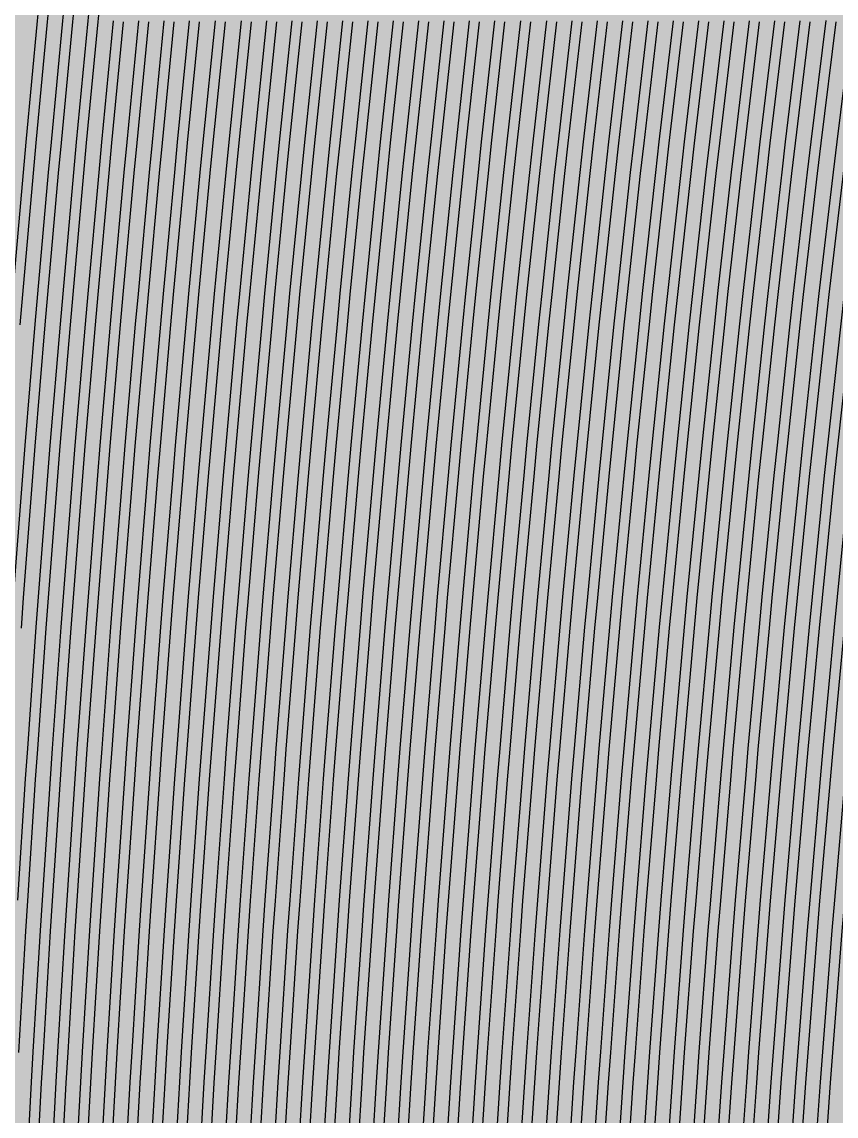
# Model space of a CAD drawing. Header units: metres. Extents: x -7240 to 10960, y -29667 to 1823.
# Drawn here: x 2383.1 to 2550.9, y -17405 to -17179.5 of the extents above; entities that cross this region are included whole.
import ezdxf

# ---------------------------------------------------------------- set-up
doc = ezdxf.new("R2010")
doc.units = ezdxf.units.M
doc.layers.add('Metal1', color=4, linetype='CONTINUOUS')
doc.layers.add('Polyimide', color=7, linetype='CONTINUOUS')

msp = doc.modelspace()

# ---------------------------------------------------------------- hatches: boundary and pattern name
at = {"layer": 'Polyimide'}
msp.add_hatch(color=7, dxfattribs=at).paths.add_polyline_path([(4088.45, -11806.89), (4098.72, -11851.21), (4115.58, -11893.47), (4138.63, -11932.7), (4167.35, -11967.99), (4201.08, -11998.53), (4239.03, -12023.62), (4280.35, -12042.68), (4349.18, -12073.73), (4413.2, -12113.76), (4471.26, -12162.04), (4522.3, -12217.69), (4565.39, -12279.7), (4599.74, -12346.94), (4624.73, -12418.19), (4639.91, -12492.16), (4645, -12567.5), (4639.91, -12642.84), (4624.73, -12716.8), (4599.74, -12788.06), (4565.39, -12855.3), (4522.3, -12917.31), (4471.26, -12972.96), (4413.2, -13021.24), (4349.18, -13061.27), (4280.35, -13092.32), (4239.03, -13111.38), (4201.08, -13136.47), (4167.35, -13167.01), (4138.63, -13202.3), (4115.58, -13241.52), (4098.72, -13283.78), (4088.45, -13328.11), (4085, -13373.48), (4085, -13567.5), (4099.45, -13861.55), (4142.64, -14152.77), (4214.18, -14438.35), (4313.36, -14715.55), (4439.24, -14981.69), (4590.59, -15234.21), (4765.97, -15470.68), (4963.68, -15688.82), (5181.82, -15886.53), (5418.29, -16061.91), (5670.81, -16213.26), (5936.95, -16339.14), (6214.15, -16438.32), (6499.73, -16509.85), (6790.95, -16553.05), (7085, -16567.5), (9960.38, -16567.5), (10038.79, -16571.35), (10116.45, -16582.87), (10192.6, -16601.95), (10266.52, -16628.4), (10337.49, -16661.96), (10404.83, -16702.32), (10467.89, -16749.09), (10526.06, -16801.81), (10578.78, -16859.98), (10625.55, -16923.04), (10665.91, -16990.38), (10699.48, -17061.35), (10725.93, -17135.27), (10745, -17211.43), (10756.52, -17289.08), (10760.38, -17367.5), (10760.38, -21957.3), (10721.61, -22012.91), (10685.97, -22070.59), (10653.58, -22130.14), (10624.53, -22191.39), (10598.92, -22254.16), (10576.82, -22318.25), (10558.3, -22383.46), (10543.41, -22449.6), (10532.21, -22516.46), (10524.72, -22583.84), (10520.97, -22651.53), (10520.97, -22719.32), (10524.72, -22787.01), (10532.21, -22854.38), (10543.41, -22921.24), (10558.3, -22987.38), (10576.82, -23052.6), (10598.92, -23116.68), (10624.53, -23179.45), (10653.58, -23240.71), (10685.97, -23300.26), (10721.61, -23357.93), (10760.38, -23413.54), (10760.38, -28667.5), (10756.52, -28745.91), (10745, -28823.57), (10725.93, -28899.73), (10699.48, -28973.65), (10665.91, -29044.62), (10625.55, -29111.96), (10578.78, -29175.01), (10526.06, -29233.19), (10467.89, -29285.91), (10404.83, -29332.68), (10337.49, -29373.04), (10266.52, -29406.6), (10192.6, -29433.05), (10116.45, -29452.13), (10038.79, -29463.65), (9960.38, -29467.5), (-6239.63, -29467.5), (-6318.04, -29463.65), (-6395.7, -29452.13), (-6471.85, -29433.05), (-6545.77, -29406.6), (-6616.74, -29373.04), (-6684.08, -29332.68), (-6747.14, -29285.91), (-6805.31, -29233.19), (-6858.03, -29175.01), (-6904.8, -29111.96), (-6945.16, -29044.62), (-6978.73, -28973.65), (-7005.18, -28899.73), (-7024.25, -28823.57), (-7035.77, -28745.91), (-7039.63, -28667.5), (-7039.63, -23426.32), (-6999.36, -23370.07), (-6962.33, -23311.63), (-6928.66, -23251.2), (-6898.45, -23188.96), (-6871.81, -23125.12), (-6848.81, -23059.88), (-6829.53, -22993.44), (-6814.04, -22926.02), (-6802.37, -22857.83), (-6794.57, -22789.09), (-6790.67, -22720.02), (-6790.67, -22650.84), (-6794.57, -22581.77), (-6802.37, -22513.03), (-6814.04, -22444.84), (-6829.53, -22377.42), (-6848.81, -22310.98), (-6871.81, -22245.74), (-6898.45, -22181.89), (-6928.66, -22119.66), (-6962.33, -22059.22), (-6999.36, -22000.79), (-7039.63, -21944.54), (-7039.63, -17367.5), (-7035.77, -17289.08), (-7024.25, -17211.43), (-7005.18, -17135.27), (-6978.73, -17061.35), (-6945.16, -16990.38), (-6904.8, -16923.04), (-6858.03, -16859.98), (-6805.31, -16801.81), (-6747.14, -16749.09), (-6684.08, -16702.32), (-6616.74, -16661.96), (-6545.77, -16628.4), (-6471.85, -16601.95), (-6395.7, -16582.87), (-6318.04, -16571.35), (-6239.63, -16567.5), (-3334, -16567.5), (-3039.95, -16553.05), (-2748.73, -16509.85), (-2463.15, -16438.32), (-2185.95, -16339.14), (-1919.81, -16213.26), (-1667.29, -16061.91), (-1430.82, -15886.53), (-1212.68, -15688.82), (-1014.97, -15470.68), (-839.59, -15234.21), (-688.24, -14981.69), (-562.36, -14715.55), (-463.18, -14438.35), (-391.64, -14152.77), (-348.45, -13861.55), (-334, -13567.5), (-334, -13373.48), (-337.45, -13328.11), (-347.72, -13283.78), (-364.58, -13241.52), (-387.63, -13202.3), (-416.35, -13167.01), (-450.08, -13136.47), (-488.03, -13111.38), (-529.35, -13092.32), (-529.35, -13092.32), (-598.18, -13061.27), (-662.2, -13021.24), (-720.26, -12972.96), (-771.3, -12917.31), (-814.39, -12855.3), (-848.74, -12788.06), (-873.73, -12716.8), (-888.91, -12642.84), (-894, -12567.5), (-888.91, -12492.16), (-873.73, -12418.19), (-848.74, -12346.94), (-814.39, -12279.7), (-771.3, -12217.69), (-720.26, -12162.04), (-662.2, -12113.76), (-598.18, -12073.73), (-529.35, -12042.68), (-488.03, -12023.62), (-450.08, -11998.53), (-416.35, -11967.99), (-387.63, -11932.7), (-364.58, -11893.47), (-347.72, -11851.21), (-337.45, -11806.89), (-334, -11761.52), (-334, -11074.31), (-337.45, -11028.94), (-347.72, -10984.62), (-364.58, -10942.36), (-387.63, -10903.13), (-416.35, -10867.84), (-450.08, -10837.3), (-488.03, -10812.21), (-529.35, -10793.16), (-529.35, -10793.16), (-598.18, -10762.1), (-662.2, -10722.07), (-720.26, -10673.8), (-771.3, -10618.15), (-814.39, -10556.13), (-848.74, -10488.89), (-873.73, -10417.64), (-888.91, -10343.67), (-894, -10268.33), (-888.91, -10192.99), (-873.73, -10119.03), (-848.74, -10047.77), (-814.39, -9980.53), (-771.3, -9918.52), (-720.26, -9862.87), (-662.2, -9814.59), (-598.18, -9774.56), (-529.35, -9743.51), (-488.03, -9724.45), (-450.08, -9699.36), (-416.35, -9668.82), (-387.63, -9633.53), (-364.58, -9594.31), (-347.72, -9552.05), (-337.45, -9507.72), (-334, -9462.35), (-334, -8775.14), (-337.45, -8729.78), (-347.72, -8685.45), (-364.58, -8643.19), (-387.63, -8603.96), (-416.35, -8568.68), (-450.08, -8538.14), (-488.03, -8513.05), (-529.35, -8493.99), (-529.35, -8493.99), (-598.18, -8462.94), (-662.2, -8422.91), (-720.26, -8374.63), (-771.3, -8318.98), (-814.39, -8256.97), (-848.74, -8189.73), (-873.73, -8118.47), (-888.91, -8044.5), (-894, -7969.17), (-888.91, -7893.83), (-873.73, -7819.86), (-848.74, -7748.61), (-814.39, -7681.36), (-771.3, -7619.35), (-720.26, -7563.7), (-662.2, -7515.42), (-598.18, -7475.4), (-529.35, -7444.34), (-529.35, -7444.34), (-488.03, -7425.28), (-450.08, -7400.2), (-416.35, -7369.66), (-387.63, -7334.37), (-364.58, -7295.14), (-347.72, -7252.88), (-337.45, -7208.56), (-334, -7163.19), (-334, -6475.98), (-337.45, -6430.61), (-347.72, -6386.29), (-364.58, -6344.02), (-387.63, -6304.8), (-416.35, -6269.51), (-450.08, -6238.97), (-488.03, -6213.88), (-529.35, -6194.82), (-529.35, -6194.82), (-598.18, -6163.77), (-662.2, -6123.74), (-720.26, -6075.46), (-771.3, -6019.81), (-814.39, -5957.8), (-848.74, -5890.56), (-873.73, -5819.31), (-888.91, -5745.34), (-894, -5670), (-888.91, -5594.66), (-873.73, -5520.69), (-848.74, -5449.44), (-814.39, -5382.2), (-771.3, -5320.19), (-720.26, -5264.54), (-662.2, -5216.26), (-598.18, -5176.23), (-529.35, -5145.18), (-529.35, -5145.18), (-488.03, -5126.12), (-450.08, -5101.03), (-416.35, -5070.49), (-387.63, -5035.2), (-364.58, -4995.98), (-347.72, -4953.71), (-337.45, -4909.39), (-334, -4864.02), (-334, 380), (-334, 1522.5), (-289, 1522.5), (-288.78, 1515.63), (-288.1, 1508.79), (-286.98, 1502.02), (-285.42, 1495.32), (-283.43, 1488.75), (-281.01, 1482.32), (-278.17, 1476.06), (-274.93, 1470), (-271.3, 1464.17), (-267.3, 1458.58), (-262.94, 1453.27), (-258.25, 1448.25), (-253.23, 1443.56), (-247.92, 1439.2), (-242.33, 1435.2), (-236.5, 1431.57), (-230.44, 1428.33), (-224.18, 1425.49), (-217.75, 1423.07), (-211.18, 1421.08), (-204.48, 1419.52), (-197.71, 1418.4), (-190.87, 1417.72), (-184, 1417.5), (-177.13, 1417.72), (-170.29, 1418.4), (-163.52, 1419.52), (-156.82, 1421.08), (-150.25, 1423.07), (-143.82, 1425.49), (-137.56, 1428.33), (-131.5, 1431.57), (-125.67, 1435.2), (-120.08, 1439.2), (-114.77, 1443.56), (-109.75, 1448.25), (-105.06, 1453.27), (-100.7, 1458.58), (-96.7, 1464.17), (-93.07, 1470), (-89.83, 1476.06), (-86.99, 1482.32), (-84.57, 1488.75), (-82.58, 1495.32), (-81.02, 1502.02), (-79.9, 1508.79), (-79.22, 1515.63), (-79, 1522.5), (1786, 1522.5), (3835, 1522.5), (3835.21, 1529.04), (3835.86, 1535.55), (3836.92, 1542.01), (3838.41, 1548.38), (3840.31, 1554.64), (3842.61, 1560.77), (3845.31, 1566.73), (3848.4, 1572.5), (3851.85, 1578.06), (3855.66, 1583.38), (3859.82, 1588.43), (3864.29, 1593.21), (3869.07, 1597.68), (3874.12, 1601.84), (3879.44, 1605.65), (3885, 1609.1), (3890.77, 1612.19), (3896.73, 1614.89), (3902.86, 1617.19), (3909.12, 1619.09), (3915.49, 1620.58), (3921.95, 1621.64), (3928.46, 1622.29), (3935, 1622.5), (3941.54, 1622.29), (3948.05, 1621.64), (3954.51, 1620.58), (3960.88, 1619.09), (3967.14, 1617.19), (3973.27, 1614.89), (3979.23, 1612.19), (3985, 1609.1), (3990.56, 1605.65), (3995.88, 1601.84), (4000.93, 1597.68), (4005.71, 1593.21), (4010.18, 1588.43), (4014.34, 1583.38), (4018.15, 1578.06), (4021.6, 1572.5), (4024.69, 1566.73), (4027.39, 1560.77), (4029.69, 1554.64), (4031.59, 1548.38), (4033.08, 1542.01), (4034.14, 1535.55), (4034.79, 1529.04), (4035, 1522.5), (4085, 1522.5), (4085, 380), (4085, 330), (4085, -4864.02), (4088.45, -4909.39), (4098.72, -4953.71), (4115.58, -4995.98), (4138.63, -5035.2), (4167.35, -5070.49), (4201.08, -5101.03), (4239.03, -5126.12), (4280.35, -5145.18), (4280.35, -5145.18), (4349.18, -5176.23), (4413.2, -5216.26), (4471.26, -5264.54), (4522.3, -5320.19), (4565.39, -5382.2), (4599.74, -5449.44), (4624.73, -5520.69), (4639.91, -5594.66), (4645, -5670), (4639.91, -5745.34), (4624.73, -5819.31), (4599.74, -5890.56), (4565.39, -5957.8), (4522.3, -6019.81), (4471.26, -6075.46), (4413.2, -6123.74), (4349.18, -6163.77), (4280.35, -6194.82), (4239.03, -6213.88), (4201.08, -6238.97), (4167.35, -6269.51), (4138.63, -6304.8), (4115.58, -6344.02), (4098.72, -6386.29), (4088.45, -6430.61), (4085, -6475.98), (4085, -11761.52), (4088.45, -11806.89)])

# ---------------------------------------------------------------- linework, layer by layer
at = {"layer": 'Metal1'}
for points in [[(2381.18, -17235.48), (2383.37, -17210.49), (2383.94, -17204.24), (2386.28, -17179.25), (2386.89, -17172.99), (2389.39, -17148), (2390.03, -17141.74), (2392.68, -17116.76), (2393.37, -17110.5), (2396.17, -17085.51), (2396.89, -17079.25), (2399.86, -17054.26), (2400.62, -17048)], [(2381.36, -17297.98), (2383.27, -17272.99), (2383.76, -17266.73), (2385.82, -17241.74), (2386.36, -17235.48), (2388.57, -17210.49), (2389.14, -17204.24), (2391.51, -17179.25), (2392.12, -17172.99), (2394.64, -17148), (2395.29, -17141.74), (2397.96, -17116.75), (2398.65, -17110.49), (2401.49, -17085.51), (2402.22, -17079.25), (2405.21, -17054.26), (2405.98, -17048)], [(2382.21, -17360.47), (2383.83, -17335.48), (2384.26, -17329.22), (2386.03, -17304.23), (2386.49, -17297.98), (2388.42, -17272.99), (2388.92, -17266.73), (2391, -17241.74), (2391.54, -17235.48), (2393.77, -17210.49), (2394.35, -17204.23), (2396.73, -17179.25), (2397.35, -17172.99), (2399.89, -17148), (2400.55, -17141.74), (2403.25, -17116.75), (2403.94, -17110.49), (2406.8, -17085.51), (2407.54, -17079.25), (2410.56, -17054.26), (2411.33, -17048)], [(2413.32, -17048.25), (2412.54, -17054.5), (2409.52, -17079.48), (2408.79, -17085.74), (2405.93, -17110.72), (2405.24, -17116.97), (2402.54, -17141.95), (2401.88, -17148.21), (2399.34, -17173.19), (2398.72, -17179.44), (2396.34, -17204.42), (2395.76, -17210.67), (2393.53, -17235.66), (2392.99, -17241.91), (2390.91, -17266.89), (2390.41, -17273.14), (2388.49, -17298.13), (2388.02, -17304.38), (2386.25, -17329.36), (2385.83, -17335.61), (2384.2, -17360.6), (2383.82, -17366.85), (2382.34, -17391.83)], [(2402.61, -17048.25), (2401.84, -17054.5), (2398.88, -17079.48), (2398.16, -17085.73), (2395.35, -17110.72), (2394.67, -17116.97), (2392.02, -17141.95), (2391.38, -17148.2), (2388.88, -17173.19), (2388.27, -17179.44), (2385.93, -17204.42), (2385.36, -17210.67), (2383.17, -17235.66), (2382.64, -17241.91)], [(2407.96, -17048.25), (2407.19, -17054.5), (2404.2, -17079.48), (2403.47, -17085.74), (2400.64, -17110.72), (2399.95, -17116.97), (2397.28, -17141.95), (2396.63, -17148.2), (2394.11, -17173.19), (2393.5, -17179.44), (2391.13, -17204.42), (2390.56, -17210.67), (2388.35, -17235.66), (2387.82, -17241.91), (2385.76, -17266.89), (2385.26, -17273.14), (2383.35, -17298.13), (2382.9, -17304.38)], [(2562.15, -17173.22), (2561.34, -17179.47), (2558.23, -17204.45), (2557.47, -17210.71), (2554.56, -17235.68), (2553.85, -17241.94), (2551.14, -17266.92), (2550.48, -17273.17), (2547.97, -17298.15), (2547.36, -17304.4), (2545.05, -17329.38), (2544.49, -17335.64), (2542.37, -17360.62), (2541.87, -17366.87), (2539.94, -17391.85), (2539.48, -17398.1), (2537.76, -17423.08)], [(2567.38, -17173.22), (2566.57, -17179.48), (2563.43, -17204.45), (2562.67, -17210.71), (2559.73, -17235.68), (2559.02, -17241.94), (2556.29, -17266.92), (2555.63, -17273.17), (2553.1, -17298.15), (2552.49, -17304.4), (2550.16, -17329.38), (2549.6, -17335.64), (2547.46, -17360.62), (2546.96, -17366.87), (2545.02, -17391.85), (2544.56, -17398.1), (2542.82, -17423.08)], [(2572.61, -17173.22), (2571.79, -17179.48), (2568.63, -17204.45), (2567.87, -17210.71), (2564.91, -17235.68), (2564.2, -17241.94), (2561.45, -17266.92), (2560.78, -17273.17), (2558.23, -17298.15), (2557.62, -17304.4), (2555.27, -17329.38), (2554.71, -17335.64), (2552.56, -17360.62), (2552.04, -17366.87), (2550.09, -17391.85), (2549.63, -17398.1), (2547.88, -17423.08)], [(2383.73, -17422.96), (2385.07, -17397.97), (2385.42, -17391.72), (2386.91, -17366.72), (2387.3, -17360.47), (2388.94, -17335.48), (2389.37, -17329.22), (2391.16, -17304.23), (2391.62, -17297.98), (2393.57, -17272.99), (2394.07, -17266.73), (2396.17, -17241.74), (2396.71, -17235.48), (2398.97, -17210.49), (2399.55, -17204.23), (2401.96, -17179.25)], [(2403.95, -17179.44), (2401.54, -17204.42), (2400.96, -17210.67), (2398.71, -17235.66), (2398.16, -17241.91), (2396.07, -17266.89), (2395.56, -17273.14), (2393.62, -17298.13), (2393.15, -17304.38), (2391.36, -17329.36), (2390.93, -17335.61), (2389.3, -17360.6), (2388.91, -17366.85), (2387.42, -17391.83), (2387.07, -17398.08), (2385.73, -17423.07)], [(2388.8, -17422.96), (2390.14, -17397.97), (2390.5, -17391.72), (2392, -17366.72), (2392.39, -17360.47), (2394.05, -17335.48), (2394.48, -17329.22), (2396.28, -17304.23), (2396.76, -17297.97), (2398.72, -17272.98), (2399.23, -17266.73), (2401.34, -17241.74), (2401.89, -17235.48), (2404.16, -17210.49), (2404.75, -17204.23), (2407.18, -17179.25)], [(2409.17, -17179.44), (2406.74, -17204.42), (2406.15, -17210.68), (2403.88, -17235.66), (2403.33, -17241.91), (2401.22, -17266.89), (2400.71, -17273.14), (2398.75, -17298.13), (2398.28, -17304.38), (2396.47, -17329.36), (2396.04, -17335.61), (2394.39, -17360.6), (2394, -17366.85), (2392.5, -17391.83), (2392.14, -17398.08), (2390.79, -17423.07)], [(2393.86, -17422.96), (2395.22, -17397.97), (2395.58, -17391.72), (2397.09, -17366.72), (2397.49, -17360.47), (2399.15, -17335.48), (2399.59, -17329.22), (2401.41, -17304.23), (2401.89, -17297.97), (2403.87, -17272.98), (2404.38, -17266.73), (2406.51, -17241.74), (2407.07, -17235.48), (2409.36, -17210.49), (2409.95, -17204.23), (2412.41, -17179.24)], [(2414.4, -17179.44), (2411.95, -17204.42), (2411.35, -17210.68), (2409.06, -17235.66), (2408.51, -17241.91), (2406.37, -17266.89), (2405.86, -17273.15), (2403.88, -17298.13), (2403.41, -17304.38), (2401.59, -17329.36), (2401.15, -17335.61), (2399.48, -17360.6), (2399.09, -17366.85), (2397.57, -17391.83), (2397.21, -17398.08), (2395.85, -17423.07)], [(2398.92, -17422.96), (2400.29, -17397.97), (2400.65, -17391.71), (2402.18, -17366.72), (2402.58, -17360.47), (2404.26, -17335.48), (2404.7, -17329.22), (2406.54, -17304.23), (2407.02, -17297.97), (2409.01, -17272.98), (2409.53, -17266.73), (2411.69, -17241.74), (2412.25, -17235.48), (2414.56, -17210.49), (2415.16, -17204.23), (2417.63, -17179.24)], [(2419.62, -17179.44), (2417.15, -17204.43), (2416.55, -17210.68), (2414.24, -17235.66), (2413.68, -17241.91), (2411.53, -17266.89), (2411.01, -17273.15), (2409.01, -17298.13), (2408.53, -17304.38), (2406.7, -17329.36), (2406.26, -17335.61), (2404.58, -17360.6), (2404.17, -17366.85), (2402.65, -17391.83), (2402.29, -17398.08), (2400.92, -17423.07)], [(2404, -17422.96), (2405.39, -17397.97), (2405.76, -17391.71), (2407.3, -17366.72), (2407.71, -17360.47), (2409.41, -17335.48), (2409.86, -17329.22), (2411.72, -17304.23), (2412.2, -17297.97), (2414.22, -17272.98), (2414.75, -17266.73), (2416.92, -17241.74), (2417.49, -17235.48), (2419.83, -17210.49), (2420.44, -17204.23), (2422.94, -17179.24)], [(2424.93, -17179.45), (2422.43, -17204.43), (2421.82, -17210.68), (2419.48, -17235.66), (2418.92, -17241.91), (2416.74, -17266.9), (2416.21, -17273.15), (2414.19, -17298.13), (2413.71, -17304.38), (2411.85, -17329.36), (2411.41, -17335.62), (2409.7, -17360.6), (2409.3, -17366.85), (2407.75, -17391.83), (2407.39, -17398.08), (2406, -17423.07)], [(2409.1, -17422.96), (2410.51, -17397.97), (2410.88, -17391.71), (2412.45, -17366.72), (2412.86, -17360.47), (2414.59, -17335.48), (2415.04, -17329.22), (2416.92, -17304.23), (2417.42, -17297.97), (2419.46, -17272.98), (2420, -17266.72), (2422.2, -17241.74), (2422.78, -17235.48), (2425.15, -17210.49), (2425.77, -17204.23), (2428.3, -17179.24)], [(2430.29, -17179.45), (2427.76, -17204.43), (2427.14, -17210.68), (2424.77, -17235.66), (2424.2, -17241.91), (2421.99, -17266.9), (2421.46, -17273.15), (2419.41, -17298.13), (2418.92, -17304.38), (2417.03, -17329.37), (2416.58, -17335.62), (2414.86, -17360.6), (2414.44, -17366.85), (2412.88, -17391.83), (2412.51, -17398.08), (2411.1, -17423.07)], [(2414.16, -17422.96), (2415.58, -17397.97), (2415.96, -17391.71), (2417.54, -17366.72), (2417.95, -17360.47), (2419.69, -17335.47), (2420.15, -17329.22), (2422.05, -17304.23), (2422.55, -17297.97), (2424.61, -17272.98), (2425.15, -17266.72), (2427.38, -17241.73), (2427.96, -17235.48), (2430.35, -17210.49), (2430.97, -17204.23), (2433.53, -17179.24)], [(2435.52, -17179.45), (2432.96, -17204.43), (2432.34, -17210.68), (2429.95, -17235.66), (2429.37, -17241.92), (2427.14, -17266.9), (2426.6, -17273.15), (2424.54, -17298.13), (2424.04, -17304.38), (2422.14, -17329.37), (2421.69, -17335.62), (2419.95, -17360.6), (2419.53, -17366.85), (2417.95, -17391.84), (2417.58, -17398.08), (2416.16, -17423.07)], [(2419.23, -17422.96), (2420.66, -17397.97), (2421.04, -17391.71), (2422.63, -17366.72), (2423.05, -17360.46), (2424.8, -17335.47), (2425.26, -17329.22), (2427.18, -17304.23), (2427.68, -17297.97), (2429.76, -17272.98), (2430.3, -17266.72), (2432.55, -17241.73), (2433.13, -17235.47), (2435.55, -17210.49), (2436.17, -17204.23), (2438.75, -17179.24)], [(2440.74, -17179.45), (2438.16, -17204.43), (2437.54, -17210.68), (2435.12, -17235.66), (2434.54, -17241.92), (2432.3, -17266.9), (2431.75, -17273.15), (2429.67, -17298.13), (2429.17, -17304.38), (2427.26, -17329.37), (2426.8, -17335.62), (2425.04, -17360.6), (2424.62, -17366.85), (2423.03, -17391.84), (2422.65, -17398.09), (2421.22, -17423.07)], [(2424.29, -17422.96), (2425.73, -17397.97), (2426.11, -17391.71), (2427.72, -17366.72), (2428.14, -17360.46), (2429.91, -17335.47), (2430.37, -17329.22), (2432.31, -17304.23), (2432.81, -17297.97), (2434.91, -17272.98), (2435.46, -17266.72), (2437.72, -17241.73), (2438.31, -17235.47), (2440.74, -17210.49), (2441.37, -17204.23), (2443.98, -17179.24)], [(2445.96, -17179.45), (2443.36, -17204.43), (2442.73, -17210.68), (2440.3, -17235.66), (2439.71, -17241.92), (2437.45, -17266.9), (2436.9, -17273.15), (2434.8, -17298.13), (2434.3, -17304.38), (2432.37, -17329.37), (2431.9, -17335.62), (2430.14, -17360.6), (2429.71, -17366.85), (2428.11, -17391.84), (2427.73, -17398.09), (2426.28, -17423.07)], [(2429.35, -17422.96), (2430.8, -17397.97), (2431.19, -17391.71), (2432.81, -17366.72), (2433.23, -17360.46), (2435.02, -17335.47), (2435.48, -17329.22), (2437.43, -17304.23), (2437.94, -17297.97), (2440.06, -17272.98), (2440.61, -17266.72), (2442.89, -17241.73), (2443.49, -17235.47), (2445.94, -17210.49), (2446.58, -17204.23), (2449.2, -17179.24)], [(2451.19, -17179.45), (2448.57, -17204.43), (2447.93, -17210.68), (2445.48, -17235.67), (2444.89, -17241.92), (2442.6, -17266.9), (2442.05, -17273.15), (2439.94, -17298.13), (2439.43, -17304.39), (2437.48, -17329.37), (2437.01, -17335.62), (2435.23, -17360.6), (2434.8, -17366.85), (2433.18, -17391.84), (2432.8, -17398.09), (2431.35, -17423.07)], [(2434.41, -17422.96), (2435.88, -17397.97), (2436.26, -17391.71), (2437.9, -17366.72), (2438.33, -17360.46), (2440.12, -17335.47), (2440.6, -17329.22), (2442.56, -17304.23), (2443.08, -17297.97), (2445.21, -17272.98), (2445.76, -17266.72), (2448.07, -17241.73), (2448.67, -17235.47), (2451.14, -17210.48), (2451.78, -17204.22), (2454.42, -17179.24)], [(2456.41, -17179.45), (2453.77, -17204.43), (2453.13, -17210.69), (2450.66, -17235.67), (2450.06, -17241.92), (2447.76, -17266.9), (2447.2, -17273.15), (2445.07, -17298.13), (2444.56, -17304.39), (2442.59, -17329.37), (2442.12, -17335.62), (2440.32, -17360.6), (2439.89, -17366.85), (2438.26, -17391.84), (2437.87, -17398.09), (2436.41, -17423.07)], [(2439.47, -17422.96), (2440.95, -17397.97), (2441.34, -17391.71), (2442.99, -17366.72), (2443.42, -17360.46), (2445.23, -17335.47), (2445.71, -17329.21), (2447.69, -17304.23), (2448.21, -17297.97), (2450.36, -17272.98), (2450.92, -17266.72), (2453.24, -17241.73), (2453.84, -17235.47), (2456.34, -17210.48), (2456.98, -17204.22), (2459.65, -17179.24)], [(2461.64, -17179.45), (2458.97, -17204.43), (2458.33, -17210.69), (2455.83, -17235.67), (2455.23, -17241.92), (2452.91, -17266.9), (2452.35, -17273.15), (2450.2, -17298.14), (2449.68, -17304.39), (2447.7, -17329.37), (2447.23, -17335.62), (2445.41, -17360.6), (2444.98, -17366.85), (2443.34, -17391.84), (2442.95, -17398.09), (2441.47, -17423.07)], [(2444.53, -17422.96), (2446.02, -17397.97), (2446.42, -17391.71), (2448.08, -17366.72), (2448.51, -17360.46), (2450.34, -17335.47), (2450.82, -17329.21), (2452.82, -17304.22), (2453.34, -17297.97), (2455.51, -17272.98), (2456.07, -17266.72), (2458.41, -17241.73), (2459.02, -17235.47), (2461.53, -17210.48), (2462.19, -17204.22), (2464.87, -17179.24)], [(2466.86, -17179.45), (2464.17, -17204.43), (2463.52, -17210.69), (2461.01, -17235.67), (2460.4, -17241.92), (2458.06, -17266.9), (2457.5, -17273.15), (2455.33, -17298.14), (2454.81, -17304.39), (2452.81, -17329.37), (2452.34, -17335.62), (2450.51, -17360.6), (2450.07, -17366.85), (2448.41, -17391.84), (2448.02, -17398.09), (2446.53, -17423.07)], [(2449.59, -17422.96), (2451.1, -17397.97), (2451.49, -17391.71), (2453.17, -17366.72), (2453.61, -17360.46), (2455.45, -17335.47), (2455.93, -17329.21), (2457.95, -17304.22), (2458.47, -17297.97), (2460.66, -17272.98), (2461.23, -17266.72), (2463.59, -17241.73), (2464.2, -17235.47), (2466.73, -17210.48), (2467.39, -17204.22), (2470.1, -17179.24)], [(2472.09, -17179.45), (2469.38, -17204.43), (2468.72, -17210.69), (2466.19, -17235.67), (2465.58, -17241.92), (2463.22, -17266.9), (2462.65, -17273.15), (2460.46, -17298.14), (2459.94, -17304.39), (2457.93, -17329.37), (2457.44, -17335.62), (2455.6, -17360.6), (2455.16, -17366.86), (2453.49, -17391.84), (2453.09, -17398.09), (2451.59, -17423.07)], [(2454.66, -17422.96), (2456.17, -17397.97), (2456.57, -17391.71), (2458.26, -17366.72), (2458.7, -17360.46), (2460.56, -17335.47), (2461.04, -17329.21), (2463.07, -17304.22), (2463.6, -17297.97), (2465.81, -17272.98), (2466.38, -17266.72), (2468.76, -17241.73), (2469.38, -17235.47), (2471.93, -17210.48), (2472.59, -17204.22), (2475.32, -17179.23)], [(2477.31, -17179.46), (2474.58, -17204.44), (2473.92, -17210.69), (2471.37, -17235.67), (2470.75, -17241.92), (2468.37, -17266.9), (2467.8, -17273.16), (2465.6, -17298.14), (2465.07, -17304.39), (2463.04, -17329.37), (2462.55, -17335.62), (2460.69, -17360.61), (2460.25, -17366.86), (2458.57, -17391.84), (2458.17, -17398.09), (2456.65, -17423.07)], [(2459.72, -17422.96), (2461.24, -17397.96), (2461.65, -17391.71), (2463.35, -17366.72), (2463.79, -17360.46), (2465.66, -17335.47), (2466.15, -17329.21), (2468.2, -17304.22), (2468.73, -17297.96), (2470.96, -17272.98), (2471.53, -17266.72), (2473.93, -17241.73), (2474.55, -17235.47), (2477.13, -17210.48), (2477.79, -17204.22), (2480.55, -17179.23)], [(2482.53, -17179.46), (2479.78, -17204.44), (2479.12, -17210.69), (2476.54, -17235.67), (2475.92, -17241.92), (2473.52, -17266.9), (2472.95, -17273.16), (2470.73, -17298.14), (2470.19, -17304.39), (2468.15, -17329.37), (2467.66, -17335.62), (2465.79, -17360.61), (2465.34, -17366.86), (2463.64, -17391.84), (2463.24, -17398.09), (2461.71, -17423.07)], [(2464.8, -17422.95), (2466.34, -17397.96), (2466.75, -17391.71), (2468.47, -17366.72), (2468.92, -17360.46), (2470.81, -17335.47), (2471.31, -17329.21), (2473.38, -17304.22), (2473.92, -17297.96), (2476.16, -17272.98), (2476.75, -17266.72), (2479.17, -17241.73), (2479.8, -17235.47), (2482.4, -17210.48), (2483.07, -17204.22), (2485.85, -17179.23)], [(2487.84, -17179.46), (2485.06, -17204.44), (2484.39, -17210.69), (2481.79, -17235.67), (2481.16, -17241.92), (2478.74, -17266.91), (2478.15, -17273.16), (2475.91, -17298.14), (2475.37, -17304.39), (2473.3, -17329.37), (2472.81, -17335.62), (2470.92, -17360.61), (2470.46, -17366.86), (2468.75, -17391.84), (2468.34, -17398.09), (2466.8, -17423.07)], [(2469.9, -17422.95), (2471.46, -17397.96), (2471.88, -17391.71), (2473.62, -17366.72), (2474.07, -17360.46), (2475.99, -17335.47), (2476.49, -17329.21), (2478.58, -17304.22), (2479.13, -17297.96), (2481.4, -17272.97), (2482, -17266.71), (2484.45, -17241.73), (2485.09, -17235.47), (2487.72, -17210.48), (2488.4, -17204.22), (2491.22, -17179.23)], [(2493.21, -17179.46), (2490.39, -17204.44), (2489.71, -17210.69), (2487.07, -17235.67), (2486.44, -17241.93), (2483.99, -17266.91), (2483.39, -17273.16), (2481.12, -17298.14), (2480.58, -17304.39), (2478.48, -17329.37), (2477.98, -17335.63), (2476.07, -17360.61), (2475.61, -17366.86), (2473.87, -17391.84), (2473.46, -17398.09), (2471.9, -17423.08)], [(2474.96, -17422.95), (2476.54, -17397.96), (2476.95, -17391.71), (2478.7, -17366.72), (2479.17, -17360.46), (2481.1, -17335.47), (2481.6, -17329.21), (2483.71, -17304.22), (2484.26, -17297.96), (2486.55, -17272.97), (2487.15, -17266.71), (2489.62, -17241.73), (2490.26, -17235.47), (2492.92, -17210.48), (2493.61, -17204.22), (2496.44, -17179.23)], [(2498.43, -17179.46), (2495.59, -17204.44), (2494.91, -17210.69), (2492.25, -17235.67), (2491.61, -17241.93), (2489.14, -17266.91), (2488.54, -17273.16), (2486.25, -17298.14), (2485.7, -17304.39), (2483.6, -17329.37), (2483.09, -17335.63), (2481.16, -17360.61), (2480.7, -17366.86), (2478.95, -17391.84), (2478.53, -17398.09), (2476.96, -17423.08)], [(2480.02, -17422.95), (2481.61, -17397.96), (2482.03, -17391.71), (2483.79, -17366.72), (2484.26, -17360.46), (2486.2, -17335.47), (2486.71, -17329.21), (2488.84, -17304.22), (2489.39, -17297.96), (2491.7, -17272.97), (2492.3, -17266.71), (2494.79, -17241.73), (2495.44, -17235.46), (2498.11, -17210.48), (2498.81, -17204.22), (2501.67, -17179.23)], [(2503.65, -17179.46), (2500.8, -17204.44), (2500.1, -17210.69), (2497.43, -17235.67), (2496.78, -17241.93), (2494.29, -17266.91), (2493.69, -17273.16), (2491.39, -17298.14), (2490.83, -17304.39), (2488.71, -17329.38), (2488.2, -17335.63), (2486.25, -17360.61), (2485.79, -17366.86), (2484.02, -17391.84), (2483.61, -17398.09), (2482.02, -17423.08)], [(2485.08, -17422.95), (2486.68, -17397.96), (2487.11, -17391.7), (2488.88, -17366.71), (2489.35, -17360.46), (2491.31, -17335.47), (2491.83, -17329.21), (2493.97, -17304.22), (2494.53, -17297.96), (2496.85, -17272.97), (2497.46, -17266.71), (2499.97, -17241.73), (2500.62, -17235.46), (2503.31, -17210.48), (2504.01, -17204.22), (2506.89, -17179.23)], [(2508.88, -17179.46), (2506, -17204.44), (2505.3, -17210.7), (2502.61, -17235.67), (2501.96, -17241.93), (2499.45, -17266.91), (2498.84, -17273.16), (2496.52, -17298.14), (2495.96, -17304.39), (2493.82, -17329.38), (2493.31, -17335.63), (2491.35, -17360.61), (2490.88, -17366.86), (2489.1, -17391.84), (2488.68, -17398.09), (2487.08, -17423.08)], [(2490.15, -17422.95), (2491.76, -17397.96), (2492.18, -17391.7), (2493.97, -17366.71), (2494.45, -17360.46), (2496.42, -17335.47), (2496.94, -17329.21), (2499.09, -17304.22), (2499.66, -17297.96), (2502, -17272.97), (2502.61, -17266.71), (2505.14, -17241.72), (2505.8, -17235.46), (2508.51, -17210.48), (2509.21, -17204.21), (2512.12, -17179.23)], [(2514.1, -17179.46), (2511.2, -17204.44), (2510.5, -17210.7), (2507.78, -17235.68), (2507.13, -17241.93), (2504.6, -17266.91), (2503.99, -17273.16), (2501.65, -17298.14), (2501.09, -17304.4), (2498.93, -17329.38), (2498.41, -17335.63), (2496.44, -17360.61), (2495.97, -17366.86), (2494.18, -17391.84), (2493.75, -17398.09), (2492.14, -17423.08)], [(2495.21, -17422.95), (2496.83, -17397.96), (2497.26, -17391.7), (2499.06, -17366.71), (2499.54, -17360.46), (2501.53, -17335.47), (2502.05, -17329.21), (2504.22, -17304.22), (2504.79, -17297.96), (2507.15, -17272.97), (2507.76, -17266.71), (2510.31, -17241.72), (2510.97, -17235.46), (2513.71, -17210.48), (2514.42, -17204.21), (2517.34, -17179.23)], [(2519.33, -17179.46), (2516.4, -17204.44), (2515.7, -17210.7), (2512.96, -17235.68), (2512.3, -17241.93), (2509.75, -17266.91), (2509.14, -17273.16), (2506.78, -17298.14), (2506.21, -17304.4), (2504.04, -17329.38), (2503.52, -17335.63), (2501.53, -17360.61), (2501.06, -17366.86), (2499.25, -17391.84), (2498.83, -17398.09), (2497.2, -17423.08)], [(2500.27, -17422.95), (2501.9, -17397.96), (2502.34, -17391.7), (2504.15, -17366.71), (2504.63, -17360.45), (2506.64, -17335.47), (2507.16, -17329.21), (2509.35, -17304.22), (2509.92, -17297.96), (2512.3, -17272.97), (2512.92, -17266.71), (2515.48, -17241.72), (2516.15, -17235.46), (2518.91, -17210.48), (2519.62, -17204.21), (2522.57, -17179.23)], [(2524.55, -17179.47), (2521.61, -17204.44), (2520.89, -17210.7), (2518.14, -17235.68), (2517.47, -17241.93), (2514.91, -17266.91), (2514.29, -17273.16), (2511.91, -17298.14), (2511.34, -17304.4), (2509.15, -17329.38), (2508.63, -17335.63), (2506.63, -17360.61), (2506.15, -17366.86), (2504.33, -17391.84), (2503.9, -17398.1), (2502.26, -17423.08)], [(2505.33, -17422.95), (2506.98, -17397.96), (2507.41, -17391.7), (2509.24, -17366.71), (2509.73, -17360.45), (2511.74, -17335.47), (2512.27, -17329.21), (2514.48, -17304.22), (2515.05, -17297.96), (2517.45, -17272.97), (2518.07, -17266.71), (2520.66, -17241.72), (2521.33, -17235.46), (2524.1, -17210.47), (2524.82, -17204.21), (2527.79, -17179.23)], [(2529.78, -17179.47), (2526.81, -17204.44), (2526.09, -17210.7), (2523.32, -17235.68), (2522.65, -17241.93), (2520.06, -17266.91), (2519.44, -17273.16), (2517.05, -17298.14), (2516.47, -17304.4), (2514.27, -17329.38), (2513.74, -17335.63), (2511.72, -17360.61), (2511.24, -17366.86), (2509.41, -17391.85), (2508.97, -17398.1), (2507.33, -17423.08)], [(2510.39, -17422.95), (2512.05, -17397.96), (2512.49, -17391.7), (2514.33, -17366.71), (2514.82, -17360.45), (2516.85, -17335.46), (2517.38, -17329.21), (2519.61, -17304.22), (2520.19, -17297.96), (2522.6, -17272.97), (2523.23, -17266.71), (2525.83, -17241.72), (2526.51, -17235.46), (2529.3, -17210.47), (2530.03, -17204.21), (2533.01, -17179.23)], [(2535, -17179.47), (2532.01, -17204.45), (2531.29, -17210.7), (2528.49, -17235.68), (2527.82, -17241.93), (2525.22, -17266.91), (2524.59, -17273.17), (2522.18, -17298.15), (2521.6, -17304.4), (2519.38, -17329.38), (2518.84, -17335.63), (2516.81, -17360.61), (2516.33, -17366.86), (2514.48, -17391.85), (2514.05, -17398.1), (2512.39, -17423.08)], [(2515.45, -17422.95), (2517.12, -17397.96), (2517.56, -17391.7), (2519.42, -17366.71), (2519.91, -17360.45), (2521.96, -17335.46), (2522.5, -17329.2), (2524.73, -17304.22), (2525.32, -17297.96), (2527.75, -17272.97), (2528.38, -17266.71), (2531, -17241.72), (2531.68, -17235.46), (2534.5, -17210.47), (2535.23, -17204.21), (2538.24, -17179.23)], [(2540.22, -17179.47), (2537.21, -17204.45), (2536.49, -17210.7), (2533.67, -17235.68), (2532.99, -17241.93), (2530.37, -17266.91), (2529.74, -17273.17), (2527.31, -17298.15), (2526.73, -17304.4), (2524.49, -17329.38), (2523.95, -17335.63), (2521.91, -17360.61), (2521.42, -17366.86), (2519.56, -17391.85), (2519.12, -17398.1), (2517.45, -17423.08)], [(2520.51, -17422.95), (2522.2, -17397.96), (2522.64, -17391.7), (2524.51, -17366.71), (2525.01, -17360.45), (2527.07, -17335.46), (2527.61, -17329.2), (2529.86, -17304.22), (2530.45, -17297.96), (2532.9, -17272.97), (2533.53, -17266.71), (2536.17, -17241.72), (2536.86, -17235.46), (2539.7, -17210.47), (2540.43, -17204.21), (2543.46, -17179.23)], [(2545.45, -17179.47), (2542.42, -17204.45), (2541.68, -17210.7), (2538.85, -17235.68), (2538.16, -17241.93), (2535.52, -17266.91), (2534.89, -17273.17), (2532.44, -17298.15), (2531.85, -17304.4), (2529.6, -17329.38), (2529.06, -17335.63), (2527, -17360.61), (2526.51, -17366.86), (2524.64, -17391.85), (2524.19, -17398.1), (2522.51, -17423.08)], [(2525.6, -17422.95), (2527.3, -17397.96), (2527.75, -17391.7), (2529.64, -17366.71), (2530.13, -17360.45), (2532.22, -17335.46), (2532.76, -17329.2), (2535.04, -17304.22), (2535.63, -17297.95), (2538.1, -17272.97), (2538.75, -17266.71), (2541.41, -17241.72), (2542.1, -17235.46), (2544.97, -17210.47), (2545.71, -17204.21), (2548.77, -17179.22)], [(2550.76, -17179.47), (2547.7, -17204.45), (2546.95, -17210.7), (2544.09, -17235.68), (2543.4, -17241.94), (2540.73, -17266.91), (2540.09, -17273.17), (2537.62, -17298.15), (2537.03, -17304.4), (2534.75, -17329.38), (2534.21, -17335.63), (2532.13, -17360.61), (2531.63, -17366.87), (2529.74, -17391.85), (2529.29, -17398.1), (2527.59, -17423.08)], [(2530.7, -17422.95), (2532.42, -17397.96), (2532.87, -17391.7), (2534.78, -17366.71), (2535.28, -17360.45), (2537.39, -17335.46), (2537.94, -17329.2), (2540.24, -17304.21), (2540.85, -17297.95), (2543.34, -17272.97), (2544, -17266.7), (2546.69, -17241.72), (2547.39, -17235.46), (2550.29, -17210.47), (2551.04, -17204.21), (2554.14, -17179.22)], [(2556.12, -17179.47), (2553.02, -17204.45), (2552.27, -17210.71), (2549.38, -17235.68), (2548.68, -17241.94), (2545.98, -17266.92), (2545.33, -17273.17), (2542.84, -17298.15), (2542.24, -17304.4), (2539.93, -17329.38), (2539.38, -17335.63), (2537.28, -17360.62), (2536.78, -17366.87), (2534.87, -17391.85), (2534.41, -17398.1), (2532.69, -17423.08)], [(2535.76, -17422.95), (2537.49, -17397.96), (2537.95, -17391.7), (2539.87, -17366.71), (2540.38, -17360.45), (2542.5, -17335.46), (2543.05, -17329.2), (2545.37, -17304.21), (2545.98, -17297.95), (2548.49, -17272.97), (2549.15, -17266.7), (2551.86, -17241.72), (2552.57, -17235.46), (2555.49, -17210.47), (2556.24, -17204.21), (2559.36, -17179.22)], [(2540.82, -17422.95), (2542.56, -17397.96), (2543.02, -17391.7), (2544.96, -17366.71), (2545.47, -17360.45), (2547.61, -17335.46), (2548.17, -17329.2), (2550.5, -17304.21), (2551.11, -17297.95), (2553.64, -17272.97), (2554.3, -17266.7), (2557.04, -17241.72), (2557.75, -17235.45), (2560.68, -17210.47), (2561.45, -17204.21), (2564.58, -17179.22)], [(2545.88, -17422.95), (2547.64, -17397.96), (2548.1, -17391.7), (2550.05, -17366.71), (2550.56, -17360.45), (2552.71, -17335.46), (2553.28, -17329.2), (2555.63, -17304.21), (2556.24, -17297.95), (2558.79, -17272.97), (2559.46, -17266.7), (2562.21, -17241.72), (2562.93, -17235.45), (2565.88, -17210.47), (2566.65, -17204.2), (2569.81, -17179.22)]]:
    msp.add_lwpolyline(points, dxfattribs=at)

doc.saveas('drawing.dxf')
